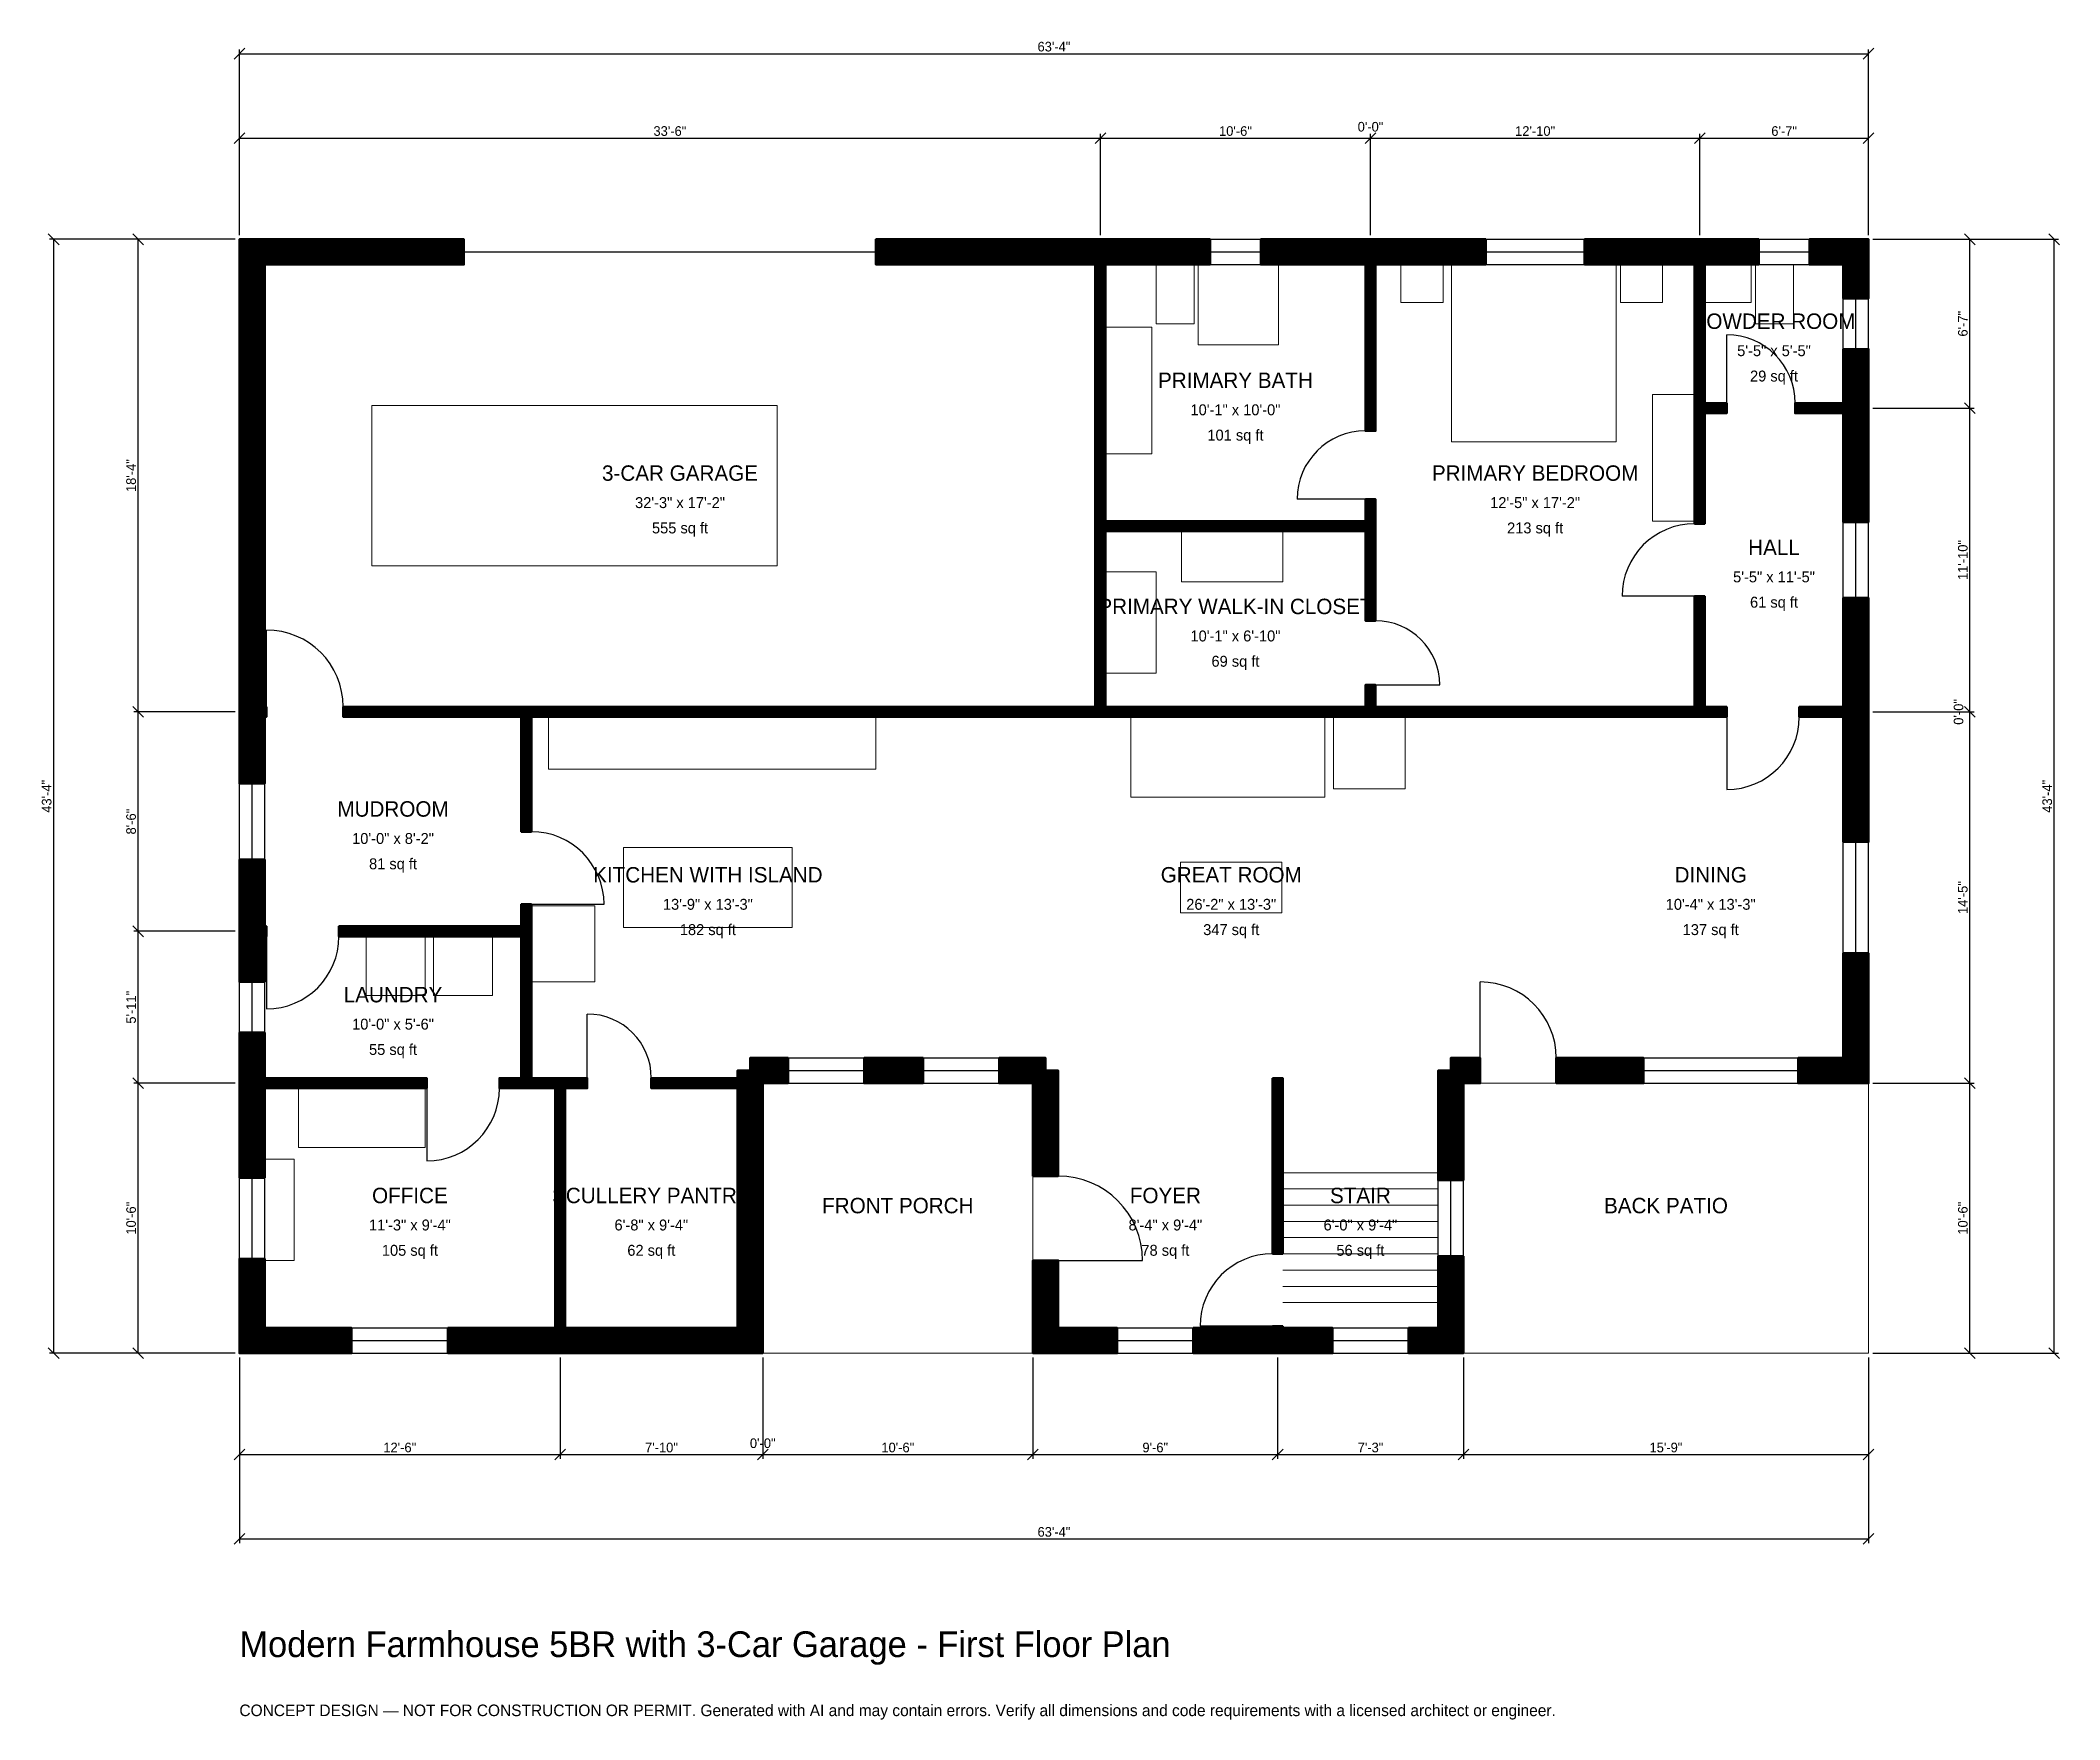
# Model space of a CAD drawing. Header units: inches. Extents: x -93 to 849, y -171 to 613.
import ezdxf
from ezdxf.enums import TextEntityAlignment as Align

# ---------------------------------------------------------------- set-up
doc = ezdxf.new("R2010")
doc.units = ezdxf.units.IN
doc.header["$MEASUREMENT"] = 0
doc.linetypes.add('DASHED', pattern=[0.6, 0.5, -0.1])
for name, color, linetype, lineweight in [('A-ANNO-DIMS', 1, 'Continuous', 13), ('A-ANNO-TEXT', 7, 'Continuous', 18), ('A-AREA-IDEN', 7, 'Continuous', 18), ('A-DOOR', 2, 'Continuous', 25), ('A-FLOR-FIXT', 9, 'Continuous', 13), ('A-FLOR-STRS', 3, 'Continuous', 18), ('A-FURN', 9, 'Continuous', 13), ('A-GLAZ', 4, 'Continuous', 25), ('A-SITE-PAVE', 8, 'Continuous', 13), ('A-WALL', 7, 'Continuous', 50), ('A-WALL-PATT', 8, 'Continuous', 13)]:
    doc.layers.add(name, color=color, linetype=linetype, lineweight=lineweight)
doc.dimstyles.new('PLAN', dxfattribs={"dimtxt": 4.5, "dimasz": 3, "dimexe": 2, "dimexo": 2, "dimgap": 1, "dimtad": 1, "dimdec": 0, "dimlunit": 4, "dimtsz": 2.5, "dimcen": 2.5, "dimclrd": 1, "dimclre": 1, "dimazin": 3, "dimtfac": 1, "dimtmove": 0, "dimatfit": 3})

msp = doc.modelspace()

# ---------------------------------------------------------------- hatches: boundary and pattern name
at = {"layer": 'A-WALL-PATT'}
h = msp.add_hatch(dxfattribs=at)
h.set_pattern_fill('ANSI31', color=8, scale=0.8)
h.paths.add_polyline_path([(155.5118, 0), (151.9685, 0), (151.9685, 0), (147.2441, 0), (147.2441, 0), (143.7008, 0), (97.2441, 0), (97.2441, 11.811), (143.7008, 11.811), (147.2441, 11.811), (147.2441, 123.622), (136.2205, 123.622), (131.4961, 123.622), (121.2598, 123.622), (121.2598, 128.3465), (131.4961, 128.3465), (131.4961, 194.4882), (46.4567, 194.4882), (46.4567, 199.2126), (131.4961, 199.2126), (131.4961, 209.4488), (136.2205, 209.4488), (136.2205, 199.2126), (136.2205, 194.4882), (136.2205, 128.3465), (147.2441, 128.3465), (151.9685, 128.3465), (162.2047, 128.3465), (162.2047, 123.622), (151.9685, 123.622), (151.9685, 11.811), (155.5118, 11.811), (232.2835, 11.811), (232.2835, 123.622), (192.126, 123.622), (192.126, 128.3465), (232.2835, 128.3465), (232.2835, 131.8898), (238.189, 131.8898), (238.189, 137.7953), (255.9055, 137.7953), (255.9055, 125.9843), (246.4567, 125.9843), (246.4567, 125.9842), (244.0945, 125.9842), (244.0945, 123.622), (244.0945, 123.622), (244.0945, 11.811), (244.0945, 11.811), (244.0945, 0), (244.0945, 0), (244.0945, 0), (232.2835, 0), (232.2835, 0), (155.5118, 0)])
h.paths.add_polyline_path([(11.811, 0), (11.811, 0), (0, 0), (0, 0), (0, 0), (0, 0), (0, 0), (0, 11.811), (0, 11.811), (0, 44.0945), (11.811, 44.0945), (11.811, 11.811), (52.3622, 11.811), (52.3622, 0), (11.811, 0)])
h.paths.add_polyline_path([(0, 120.0787), (0, 123.622), (0, 123.622), (0, 128.3465), (0, 128.3465), (0, 131.8898), (0, 149.6063), (11.811, 149.6063), (11.811, 131.8898), (11.811, 128.3465), (87.4016, 128.3465), (87.4016, 123.622), (11.811, 123.622), (11.811, 120.0787), (11.811, 81.8898), (0, 81.8898), (0, 120.0787)])
h.paths.add_polyline_path([(0, 190.9449), (0, 194.4882), (0, 194.4882), (0, 199.2126), (0, 199.2126), (0, 202.7559), (0, 230.315), (11.811, 230.315), (11.811, 202.7559), (11.811, 199.2126), (12.5984, 199.2126), (12.5984, 194.4882), (11.811, 194.4882), (11.811, 190.9449), (11.811, 173.2283), (0, 173.2283), (0, 190.9449)])
h.paths.add_polyline_path([(0, 293.3071), (0, 296.8504), (0, 296.8504), (0, 301.5748), (0, 301.5748), (0, 305.1181), (0, 507.874), (0, 507.874), (0, 519.685), (0, 519.685), (0, 519.6851), (0, 519.6851), (11.811, 519.6851), (11.811, 519.685), (104.7244, 519.685), (104.7244, 507.874), (11.811, 507.874), (11.811, 305.1181), (11.811, 301.5748), (12.5984, 301.5748), (12.5984, 296.8504), (11.811, 296.8504), (11.811, 293.3071), (11.811, 265.748), (0, 265.748), (0, 293.3071)])
h.paths.add_polyline_path([(395.6693, 519.685), (395.6693, 519.685), (399.2126, 519.685), (399.2126, 519.6851), (403.937, 519.6851), (403.937, 519.685), (452.7559, 519.685), (452.7559, 507.874), (407.4803, 507.874), (407.4803, 507.874), (403.937, 507.874), (403.937, 388.189), (525.1968, 388.189), (525.1968, 398.4252), (529.9213, 398.4252), (529.9213, 388.189), (529.9213, 383.4646), (529.9213, 341.7323), (525.1968, 341.7323), (525.1968, 383.4646), (403.937, 383.4646), (403.937, 301.5748), (525.1968, 301.5748), (525.1968, 311.811), (529.9213, 311.811), (529.9213, 301.5748), (619.685, 301.5748), (624.4094, 301.5748), (678.7402, 301.5748), (678.7402, 353.1496), (683.4646, 353.1496), (683.4646, 301.5748), (693.7008, 301.5748), (693.7008, 296.8504), (683.4646, 296.8504), (683.4646, 296.8504), (678.7402, 296.8504), (678.7402, 296.8504), (624.4094, 296.8504), (619.685, 296.8504), (529.9213, 296.8504), (529.9213, 296.8504), (525.1968, 296.8504), (525.1968, 296.8504), (403.937, 296.8504), (403.937, 296.8504), (399.2126, 296.8504), (399.2126, 296.8504), (305.5118, 296.8504), (300.7874, 296.8504), (136.2205, 296.8504), (136.2205, 296.8504), (136.2205, 243.3071), (131.4961, 243.3071), (131.4961, 296.8504), (48.4252, 296.8504), (48.4252, 301.5748), (131.4961, 301.5748), (131.4961, 301.5748), (300.7874, 301.5748), (305.5118, 301.5748), (399.2126, 301.5748), (399.2126, 383.4646), (399.2126, 388.189), (399.2126, 507.874), (296.8504, 507.874), (296.8504, 519.685), (395.6693, 519.685)])
h.paths.add_polyline_path([(525.1968, 519.685), (525.1968, 519.6851), (529.9213, 519.6851), (529.9213, 519.685), (533.4646, 519.685), (533.4646, 519.685), (581.2992, 519.685), (581.2992, 507.874), (529.9213, 507.874), (529.9213, 430.315), (525.1968, 430.315), (525.1968, 507.874), (521.6535, 507.874), (521.6535, 507.874), (476.378, 507.874), (476.378, 519.685), (525.1968, 519.685)])
h.paths.add_polyline_path([(675.1968, 519.685), (678.7402, 519.685), (678.7402, 519.6851), (683.4646, 519.6851), (683.4646, 519.685), (687.0079, 519.685), (708.6614, 519.685), (708.6614, 507.874), (687.0079, 507.874), (683.4646, 507.874), (683.4646, 443.3071), (693.7008, 443.3071), (693.7008, 438.5827), (683.4646, 438.5827), (683.4646, 387.0079), (678.7402, 387.0079), (678.7402, 438.5827), (678.7402, 443.3071), (678.7402, 507.874), (675.1968, 507.874), (627.3622, 507.874), (627.3622, 519.685), (675.1968, 519.685)])
h.paths.add_polyline_path([(748.0315, 519.685), (748.0315, 519.6851), (759.8425, 519.6851), (759.8425, 519.685), (759.8426, 519.685), (759.8426, 507.874), (759.8425, 507.874), (759.8425, 492.126), (748.0315, 492.126), (748.0315, 507.874), (732.2835, 507.874), (732.2835, 519.685), (748.0315, 519.685)])
h.paths.add_polyline_path([(759.8425, 446.8504), (759.8425, 443.3071), (759.8426, 443.3071), (759.8426, 438.5827), (759.8425, 438.5827), (759.8425, 435.0394), (759.8425, 387.7953), (748.0315, 387.7953), (748.0315, 435.0394), (748.0315, 438.5827), (725.5906, 438.5827), (725.5906, 443.3071), (748.0315, 443.3071), (748.0315, 446.8504), (748.0315, 468.5039), (759.8425, 468.5039), (759.8425, 446.8504)])
h.paths.add_polyline_path([(759.8425, 305.1181), (759.8425, 301.5748), (759.8426, 301.5748), (759.8426, 296.8504), (759.8425, 296.8504), (759.8425, 293.3071), (759.8425, 238.5827), (748.0315, 238.5827), (748.0315, 293.3071), (748.0315, 296.8504), (727.5591, 296.8504), (727.5591, 301.5748), (748.0315, 301.5748), (748.0315, 305.1181), (748.0315, 352.3622), (759.8425, 352.3622), (759.8425, 305.1181)])
h.paths.add_polyline_path([(759.8425, 137.7953), (759.8426, 137.7953), (759.8426, 125.9843), (759.8425, 125.9843), (759.8425, 125.9842), (748.0315, 125.9842), (748.0315, 125.9843), (726.9685, 125.9843), (726.9685, 137.7953), (748.0315, 137.7953), (748.0315, 186.6142), (759.8425, 186.6142), (759.8425, 137.7953)])
h.paths.add_polyline_path([(627.9528, 125.9843), (616.1417, 125.9843), (614.1732, 125.9843), (614.1732, 137.7953), (616.1417, 137.7953), (627.9528, 137.7953), (654.9213, 137.7953), (654.9213, 125.9843), (627.9528, 125.9843)])
h.paths.add_polyline_path([(570.8661, 125.9843), (570.8661, 80.7087), (559.0551, 80.7087), (559.0551, 131.8898), (564.9606, 131.8898), (564.9606, 137.7953), (578.7402, 137.7953), (578.7402, 125.9843), (570.8661, 125.9843)])
h.paths.add_polyline_path([(570.8661, 11.811), (570.8662, 11.811), (570.8662, 0), (570.8661, 0), (570.8661, 0), (559.0551, 0), (559.0551, 0), (545.2756, 0), (545.2756, 11.811), (559.0551, 11.811), (559.0551, 45.2756), (570.8661, 45.2756), (570.8661, 11.811)])
h.paths.add_polyline_path([(490.1575, 0), (486.6142, 0), (486.6142, 0), (481.8898, 0), (481.8898, 0), (478.3465, 0), (444.8819, 0), (444.8819, 11.811), (478.3465, 11.811), (481.8898, 11.811), (481.8898, 12.5984), (486.6142, 12.5984), (486.6142, 11.811), (490.1575, 11.811), (509.8425, 11.811), (509.8425, 0), (490.1575, 0)])
h.paths.add_polyline_path([(381.8898, 0), (381.8898, 0), (370.0787, 0), (370.0787, 0), (370.0787, 0), (370.0787, 11.811), (370.0787, 11.811), (370.0787, 43.3071), (381.8898, 43.3071), (381.8898, 11.811), (409.4488, 11.811), (409.4488, 0), (381.8898, 0)])
h.paths.add_polyline_path([(370.0787, 125.9843), (354.3307, 125.9843), (354.3307, 137.7953), (375.9843, 137.7953), (375.9843, 131.8898), (381.8898, 131.8898), (381.8898, 82.6772), (370.0787, 82.6772), (370.0787, 125.9843)])
h.paths.add_polyline_path([(309.0551, 125.9843), (297.2441, 125.9843), (291.3386, 125.9843), (291.3386, 137.7953), (297.2441, 137.7953), (309.0551, 137.7953), (318.8976, 137.7953), (318.8976, 125.9843), (309.0551, 125.9843)])
h.paths.add_polyline_path([(481.8898, 128.3465), (486.6142, 128.3465), (486.6142, 46.4567), (481.8898, 46.4567), (481.8898, 128.3465)])

# ---------------------------------------------------------------- linework, layer by layer
at = {"layer": 'A-DOOR', "linetype": 'DASHED'}
msp.add_line((104.7244, 513.7795), (296.8504, 513.7795), dxfattribs=at)
at = {"layer": 'A-DOOR'}
for p, q in [((693.7008, 443.3071), (693.7008, 475.1968)), ((525.1968, 398.4252), (493.3071, 398.4252)), ((678.7402, 353.1496), (644.8819, 353.1496)), ((12.5984, 301.5748), (12.5984, 337.4016)), ((529.9213, 311.811), (559.8425, 311.811)), ((693.7008, 296.8504), (693.7008, 262.9921)), ((136.2205, 209.4488), (170.0787, 209.4488)), ((12.5984, 194.4882), (12.5984, 160.6299)), ((578.7402, 137.7953), (578.7402, 173.2283)), ((162.2047, 128.3465), (162.2047, 158.2677)), ((87.4016, 123.622), (87.4016, 89.7638)), ((381.8898, 43.3071), (421.2598, 43.3071)), ((481.8898, 12.5984), (448.0315, 12.5984))]:
    msp.add_line(p, q, dxfattribs=at)
for centre, radius, start, end in [((693.7008, 443.3071), 31.8898, 0, 90), ((525.1968, 398.4252), 31.8898, 90, 180), ((678.7402, 353.1496), 33.8583, 90, 180), ((529.9213, 311.811), 29.9213, 0, 90), ((12.5984, 301.5748), 35.8268, 0, 90), ((693.7008, 296.8504), 33.8583, 270, 360), ((136.2205, 209.4488), 33.8583, 0, 90), ((12.5984, 194.4882), 33.8583, 270, 360), ((578.7402, 137.7953), 35.4331, 0, 90), ((162.2047, 128.3465), 29.9213, 0, 90), ((87.4016, 123.622), 33.8583, 270, 360), ((381.8898, 43.3071), 39.3701, 0, 90), ((481.8898, 12.5984), 33.8583, 90, 180)]:
    msp.add_arc(centre, radius, start, end, dxfattribs=at)
at = {"layer": 'A-FLOR-FIXT'}
for points in [[(427.5591, 480.315), (445.2756, 480.315), (445.2756, 507.874), (427.5591, 507.874)], [(447.2441, 470.4724), (484.6457, 470.4724), (484.6457, 507.874), (447.2441, 507.874)], [(683.4646, 490.1575), (705.1181, 490.1575), (705.1181, 507.874), (683.4646, 507.874)], [(707.0866, 480.315), (724.8031, 480.315), (724.8031, 507.874), (707.0866, 507.874)], [(403.937, 419.685), (425.5906, 419.685), (425.5906, 478.7402), (403.937, 478.7402)], [(144.0945, 272.4409), (296.8504, 272.4409), (296.8504, 296.8504), (144.0945, 296.8504)], [(179.1339, 198.622), (257.874, 198.622), (257.874, 236.0236), (179.1339, 236.0236)]]:
    msp.add_lwpolyline(points, close=True, dxfattribs=at)
at = {"layer": 'A-FLOR-STRS'}
for p, q in [((486.6142, 84.252), (559.0551, 84.252)), ((486.6142, 76.6732), (559.0551, 76.6732)), ((486.6142, 69.0945), (559.0551, 69.0945)), ((486.6142, 61.5157), (559.0551, 61.5157)), ((486.6142, 53.937), (559.0551, 53.937)), ((486.6142, 46.3583), (559.0551, 46.3583)), ((486.6142, 38.7795), (559.0551, 38.7795)), ((486.6142, 31.2008), (559.0551, 31.2008)), ((486.6142, 23.622), (559.0551, 23.622))]:
    msp.add_line(p, q, dxfattribs=at)
at = {"layer": 'A-FURN'}
for points in [[(541.7323, 490.1575), (561.4173, 490.1575), (561.4173, 507.874), (541.7323, 507.874)], [(565.3543, 425.1968), (642.126, 425.1968), (642.126, 507.874), (565.3543, 507.874)], [(644.0945, 490.1575), (663.7795, 490.1575), (663.7795, 507.874), (644.0945, 507.874)], [(659.0551, 388.189), (678.7402, 388.189), (678.7402, 447.2441), (659.0551, 447.2441)], [(61.811, 367.3228), (250.7874, 367.3228), (250.7874, 442.126), (61.811, 442.126)], [(439.3701, 359.8425), (486.6142, 359.8425), (486.6142, 383.4646), (439.3701, 383.4646)], [(403.937, 317.3228), (427.5591, 317.3228), (427.5591, 364.5669), (403.937, 364.5669)], [(415.748, 259.4488), (506.2992, 259.4488), (506.2992, 296.8504), (415.748, 296.8504)], [(510.2362, 263.3858), (543.7008, 263.3858), (543.7008, 296.8504), (510.2362, 296.8504)], [(438.9764, 205.5118), (486.2205, 205.5118), (486.2205, 229.1339), (438.9764, 229.1339)], [(136.2205, 173.2283), (165.748, 173.2283), (165.748, 208.6614), (136.2205, 208.6614)], [(59.0551, 166.9291), (86.6142, 166.9291), (86.6142, 194.4882), (59.0551, 194.4882)], [(90.5512, 166.9291), (118.1102, 166.9291), (118.1102, 194.4882), (90.5512, 194.4882)], [(27.5591, 96.063), (86.6142, 96.063), (86.6142, 123.622), (27.5591, 123.622)], [(11.811, 43.3071), (25.5906, 43.3071), (25.5906, 90.5512), (11.811, 90.5512)]]:
    msp.add_lwpolyline(points, close=True, dxfattribs=at)
at = {"layer": 'A-GLAZ'}
for p, q in [((452.7559, 519.685), (476.378, 519.685)), ((581.2992, 519.685), (627.3622, 519.685)), ((708.6614, 519.685), (732.2835, 519.685)), ((452.7559, 513.7795), (476.378, 513.7795)), ((581.2992, 513.7795), (627.3622, 513.7795)), ((708.6614, 513.7795), (732.2835, 513.7795)), ((452.7559, 507.874), (476.378, 507.874)), ((581.2992, 507.874), (627.3622, 507.874)), ((708.6614, 507.874), (732.2835, 507.874)), ((748.0315, 468.5039), (748.0315, 492.126)), ((753.937, 468.5039), (753.937, 492.126)), ((759.8425, 468.5039), (759.8425, 492.126)), ((748.0315, 352.3622), (748.0315, 387.7953)), ((753.937, 352.3622), (753.937, 387.7953)), ((759.8425, 352.3622), (759.8425, 387.7953)), ((0, 230.315), (0, 265.748)), ((5.9055, 230.315), (5.9055, 265.748)), ((11.811, 230.315), (11.811, 265.748)), ((748.0315, 186.6142), (748.0315, 238.5827)), ((753.937, 186.6142), (753.937, 238.5827)), ((759.8425, 186.6142), (759.8425, 238.5827)), ((0, 149.6063), (0, 173.2283)), ((5.9055, 149.6063), (5.9055, 173.2283)), ((11.811, 149.6063), (11.811, 173.2283)), ((255.9055, 137.7953), (291.3386, 137.7953)), ((255.9055, 131.8898), (291.3386, 131.8898)), ((318.8976, 137.7953), (354.3307, 137.7953)), ((318.8976, 131.8898), (354.3307, 131.8898)), ((654.9213, 137.7953), (726.9685, 137.7953)), ((654.9213, 131.8898), (726.9685, 131.8898)), ((255.9055, 125.9843), (291.3386, 125.9843)), ((318.8976, 125.9843), (354.3307, 125.9843)), ((654.9213, 125.9843), (726.9685, 125.9843)), ((0, 44.0945), (0, 81.8898)), ((5.9055, 44.0945), (5.9055, 81.8898)), ((11.811, 44.0945), (11.811, 81.8898)), ((559.0551, 45.2756), (559.0551, 80.7087)), ((564.9606, 45.2756), (564.9606, 80.7087)), ((570.8661, 45.2756), (570.8661, 80.7087)), ((52.3622, 11.811), (97.2441, 11.811)), ((409.4488, 11.811), (444.8819, 11.811)), ((509.8425, 11.811), (545.2756, 11.811)), ((52.3622, 5.9055), (97.2441, 5.9055)), ((52.3622, 0), (97.2441, 0)), ((409.4488, 5.9055), (444.8819, 5.9055)), ((409.4488, 0), (444.8819, 0)), ((509.8425, 5.9055), (545.2756, 5.9055)), ((509.8425, 0), (545.2756, 0))]:
    msp.add_line(p, q, dxfattribs=at)
at = {"layer": 'A-SITE-PAVE', "linetype": 'DASHED'}
for points in [[(244.0945, 0), (370.0787, 0), (370.0787, 125.9843), (244.0945, 125.9843)], [(570.8661, 0), (759.8425, 0), (759.8425, 125.9843), (570.8661, 125.9843)]]:
    msp.add_lwpolyline(points, close=True, dxfattribs=at)
at = {"layer": 'A-WALL'}
for points in [[(0, 293.3071), (0, 296.8504), (0, 296.8504), (0, 301.5748), (0, 301.5748), (0, 305.1181), (0, 507.874), (0, 507.874), (0, 519.685), (0, 519.685), (0, 519.6851), (0, 519.6851), (11.811, 519.6851), (11.811, 519.685), (104.7244, 519.685), (104.7244, 507.874), (11.811, 507.874), (11.811, 305.1181), (11.811, 301.5748), (12.5984, 301.5748), (12.5984, 296.8504), (11.811, 296.8504), (11.811, 293.3071), (11.811, 265.748), (0, 265.748), (0, 293.3071)], [(395.6693, 519.685), (395.6693, 519.685), (399.2126, 519.685), (399.2126, 519.6851), (403.937, 519.6851), (403.937, 519.685), (452.7559, 519.685), (452.7559, 507.874), (407.4803, 507.874), (407.4803, 507.874), (403.937, 507.874), (403.937, 388.189), (525.1968, 388.189), (525.1968, 398.4252), (529.9213, 398.4252), (529.9213, 388.189), (529.9213, 383.4646), (529.9213, 341.7323), (525.1968, 341.7323), (525.1968, 383.4646), (403.937, 383.4646), (403.937, 301.5748), (525.1968, 301.5748), (525.1968, 311.811), (529.9213, 311.811), (529.9213, 301.5748), (619.685, 301.5748), (624.4094, 301.5748), (678.7402, 301.5748), (678.7402, 353.1496), (683.4646, 353.1496), (683.4646, 301.5748), (693.7008, 301.5748), (693.7008, 296.8504), (683.4646, 296.8504), (683.4646, 296.8504), (678.7402, 296.8504), (678.7402, 296.8504), (624.4094, 296.8504), (619.685, 296.8504), (529.9213, 296.8504), (529.9213, 296.8504), (525.1968, 296.8504), (525.1968, 296.8504), (403.937, 296.8504), (403.937, 296.8504), (399.2126, 296.8504), (399.2126, 296.8504), (305.5118, 296.8504), (300.7874, 296.8504), (136.2205, 296.8504), (136.2205, 296.8504), (136.2205, 243.3071), (131.4961, 243.3071), (131.4961, 296.8504), (48.4252, 296.8504), (48.4252, 301.5748), (131.4961, 301.5748), (131.4961, 301.5748), (300.7874, 301.5748), (305.5118, 301.5748), (399.2126, 301.5748), (399.2126, 383.4646), (399.2126, 388.189), (399.2126, 507.874), (296.8504, 507.874), (296.8504, 519.685), (395.6693, 519.685)], [(525.1968, 519.685), (525.1968, 519.6851), (529.9213, 519.6851), (529.9213, 519.685), (533.4646, 519.685), (533.4646, 519.685), (581.2992, 519.685), (581.2992, 507.874), (529.9213, 507.874), (529.9213, 430.315), (525.1968, 430.315), (525.1968, 507.874), (521.6535, 507.874), (521.6535, 507.874), (476.378, 507.874), (476.378, 519.685), (525.1968, 519.685)], [(675.1968, 519.685), (678.7402, 519.685), (678.7402, 519.6851), (683.4646, 519.6851), (683.4646, 519.685), (687.0079, 519.685), (708.6614, 519.685), (708.6614, 507.874), (687.0079, 507.874), (683.4646, 507.874), (683.4646, 443.3071), (693.7008, 443.3071), (693.7008, 438.5827), (683.4646, 438.5827), (683.4646, 387.0079), (678.7402, 387.0079), (678.7402, 438.5827), (678.7402, 443.3071), (678.7402, 507.874), (675.1968, 507.874), (627.3622, 507.874), (627.3622, 519.685), (675.1968, 519.685)], [(748.0315, 519.685), (748.0315, 519.6851), (759.8425, 519.6851), (759.8425, 519.685), (759.8426, 519.685), (759.8426, 507.874), (759.8425, 507.874), (759.8425, 492.126), (748.0315, 492.126), (748.0315, 507.874), (732.2835, 507.874), (732.2835, 519.685), (748.0315, 519.685)], [(759.8425, 446.8504), (759.8425, 443.3071), (759.8426, 443.3071), (759.8426, 438.5827), (759.8425, 438.5827), (759.8425, 435.0394), (759.8425, 387.7953), (748.0315, 387.7953), (748.0315, 435.0394), (748.0315, 438.5827), (725.5906, 438.5827), (725.5906, 443.3071), (748.0315, 443.3071), (748.0315, 446.8504), (748.0315, 468.5039), (759.8425, 468.5039), (759.8425, 446.8504)], [(759.8425, 305.1181), (759.8425, 301.5748), (759.8426, 301.5748), (759.8426, 296.8504), (759.8425, 296.8504), (759.8425, 293.3071), (759.8425, 238.5827), (748.0315, 238.5827), (748.0315, 293.3071), (748.0315, 296.8504), (727.5591, 296.8504), (727.5591, 301.5748), (748.0315, 301.5748), (748.0315, 305.1181), (748.0315, 352.3622), (759.8425, 352.3622), (759.8425, 305.1181)], [(0, 190.9449), (0, 194.4882), (0, 194.4882), (0, 199.2126), (0, 199.2126), (0, 202.7559), (0, 230.315), (11.811, 230.315), (11.811, 202.7559), (11.811, 199.2126), (12.5984, 199.2126), (12.5984, 194.4882), (11.811, 194.4882), (11.811, 190.9449), (11.811, 173.2283), (0, 173.2283), (0, 190.9449)], [(155.5118, 0), (151.9685, 0), (151.9685, 0), (147.2441, 0), (147.2441, 0), (143.7008, 0), (97.2441, 0), (97.2441, 11.811), (143.7008, 11.811), (147.2441, 11.811), (147.2441, 123.622), (136.2205, 123.622), (131.4961, 123.622), (121.2598, 123.622), (121.2598, 128.3465), (131.4961, 128.3465), (131.4961, 194.4882), (46.4567, 194.4882), (46.4567, 199.2126), (131.4961, 199.2126), (131.4961, 209.4488), (136.2205, 209.4488), (136.2205, 199.2126), (136.2205, 194.4882), (136.2205, 128.3465), (147.2441, 128.3465), (151.9685, 128.3465), (162.2047, 128.3465), (162.2047, 123.622), (151.9685, 123.622), (151.9685, 11.811), (155.5118, 11.811), (232.2835, 11.811), (232.2835, 123.622), (192.126, 123.622), (192.126, 128.3465), (232.2835, 128.3465), (232.2835, 131.8898), (238.189, 131.8898), (238.189, 137.7953), (255.9055, 137.7953), (255.9055, 125.9843), (246.4567, 125.9843), (246.4567, 125.9842), (244.0945, 125.9842), (244.0945, 123.622), (244.0945, 123.622), (244.0945, 11.811), (244.0945, 11.811), (244.0945, 0), (244.0945, 0), (244.0945, 0), (232.2835, 0), (232.2835, 0), (155.5118, 0)], [(759.8425, 137.7953), (759.8426, 137.7953), (759.8426, 125.9843), (759.8425, 125.9843), (759.8425, 125.9842), (748.0315, 125.9842), (748.0315, 125.9843), (726.9685, 125.9843), (726.9685, 137.7953), (748.0315, 137.7953), (748.0315, 186.6142), (759.8425, 186.6142), (759.8425, 137.7953)], [(0, 120.0787), (0, 123.622), (0, 123.622), (0, 128.3465), (0, 128.3465), (0, 131.8898), (0, 149.6063), (11.811, 149.6063), (11.811, 131.8898), (11.811, 128.3465), (87.4016, 128.3465), (87.4016, 123.622), (11.811, 123.622), (11.811, 120.0787), (11.811, 81.8898), (0, 81.8898), (0, 120.0787)], [(309.0551, 125.9843), (297.2441, 125.9843), (291.3386, 125.9843), (291.3386, 137.7953), (297.2441, 137.7953), (309.0551, 137.7953), (318.8976, 137.7953), (318.8976, 125.9843), (309.0551, 125.9843)], [(370.0787, 125.9843), (354.3307, 125.9843), (354.3307, 137.7953), (375.9843, 137.7953), (375.9843, 131.8898), (381.8898, 131.8898), (381.8898, 82.6772), (370.0787, 82.6772), (370.0787, 125.9843)], [(570.8661, 125.9843), (570.8661, 80.7087), (559.0551, 80.7087), (559.0551, 131.8898), (564.9606, 131.8898), (564.9606, 137.7953), (578.7402, 137.7953), (578.7402, 125.9843), (570.8661, 125.9843)], [(627.9528, 125.9843), (616.1417, 125.9843), (614.1732, 125.9843), (614.1732, 137.7953), (616.1417, 137.7953), (627.9528, 137.7953), (654.9213, 137.7953), (654.9213, 125.9843), (627.9528, 125.9843)], [(481.8898, 128.3465), (486.6142, 128.3465), (486.6142, 46.4567), (481.8898, 46.4567), (481.8898, 128.3465)], [(11.811, 0), (11.811, 0), (0, 0), (0, 0), (0, 0), (0, 0), (0, 0), (0, 11.811), (0, 11.811), (0, 44.0945), (11.811, 44.0945), (11.811, 11.811), (52.3622, 11.811), (52.3622, 0), (11.811, 0)], [(381.8898, 0), (381.8898, 0), (370.0787, 0), (370.0787, 0), (370.0787, 0), (370.0787, 11.811), (370.0787, 11.811), (370.0787, 43.3071), (381.8898, 43.3071), (381.8898, 11.811), (409.4488, 11.811), (409.4488, 0), (381.8898, 0)], [(570.8661, 11.811), (570.8662, 11.811), (570.8662, 0), (570.8661, 0), (570.8661, 0), (559.0551, 0), (559.0551, 0), (545.2756, 0), (545.2756, 11.811), (559.0551, 11.811), (559.0551, 45.2756), (570.8661, 45.2756), (570.8661, 11.811)], [(490.1575, 0), (486.6142, 0), (486.6142, 0), (481.8898, 0), (481.8898, 0), (478.3465, 0), (444.8819, 0), (444.8819, 11.811), (478.3465, 11.811), (481.8898, 11.811), (481.8898, 12.5984), (486.6142, 12.5984), (486.6142, 11.811), (490.1575, 11.811), (509.8425, 11.811), (509.8425, 0), (490.1575, 0)]]:
    msp.add_lwpolyline(points, close=True, dxfattribs=at)

# ---------------------------------------------------------------- texts
at = {"layer": 'A-ANNO-TEXT'}
for s, height, p in [('Modern Farmhouse 5BR with 3-Car Garage - First Floor Plan', 12, (0, -141.7323)), ('CONCEPT DESIGN — NOT FOR CONSTRUCTION OR PERMIT. Generated with AI and may contain errors. Verify all dimensions and code requirements with a licensed architect or engineer.', 5.4, (0, -169.2913))]:
    msp.add_text(s, height=height, dxfattribs=at).set_placement(p)
at = {"layer": 'A-AREA-IDEN'}
for s, height, p in [('POWDER ROOM', 7.2, (715.748, 481.4961)), ('5\'-5" x 5\'-5"', 5.1, (715.748, 467.7165)), ('PRIMARY BATH', 7.2, (464.5669, 453.937)), ('29 sq ft', 5.1, (715.748, 455.9055)), ('10\'-1" x 10\'-0"', 5.1, (464.5669, 440.1575)), ('101 sq ft', 5.1, (464.5669, 428.3465)), ('3-CAR GARAGE', 7.2, (205.5118, 410.6299)), ('PRIMARY BEDROOM', 7.2, (604.3307, 410.6299)), ('32\'-3" x 17\'-2"', 5.1, (205.5118, 396.8504)), ('12\'-5" x 17\'-2"', 5.1, (604.3307, 396.8504)), ('555 sq ft', 5.1, (205.5118, 385.0394)), ('213 sq ft', 5.1, (604.3307, 385.0394)), ('HALL', 7.2, (715.748, 375.9843)), ('5\'-5" x 11\'-5"', 5.1, (715.748, 362.2047)), ('PRIMARY WALK-IN CLOSET', 7.2, (464.5669, 348.4252)), ('61 sq ft', 5.1, (715.748, 350.3937)), ('10\'-1" x 6\'-10"', 5.1, (464.5669, 334.6457)), ('69 sq ft', 5.1, (464.5669, 322.8346)), ('MUDROOM', 7.2, (71.6535, 253.937)), ('10\'-0" x 8\'-2"', 5.1, (71.6535, 240.1575)), ('81 sq ft', 5.1, (71.6535, 228.3465)), ('KITCHEN WITH ISLAND', 7.2, (218.5039, 223.2283)), ('GREAT ROOM', 7.2, (462.5984, 223.2283)), ('DINING', 7.2, (686.2205, 223.2283)), ('13\'-9" x 13\'-3"', 5.1, (218.5039, 209.4488)), ('26\'-2" x 13\'-3"', 5.1, (462.5984, 209.4488)), ('10\'-4" x 13\'-3"', 5.1, (686.2205, 209.4488)), ('182 sq ft', 5.1, (218.5039, 197.6378)), ('347 sq ft', 5.1, (462.5984, 197.6378)), ('137 sq ft', 5.1, (686.2205, 197.6378)), ('LAUNDRY', 7.2, (71.6535, 167.3228)), ('10\'-0" x 5\'-6"', 5.1, (71.6535, 153.5433)), ('55 sq ft', 5.1, (71.6535, 141.7323)), ('OFFICE', 7.2, (79.5276, 73.622)), ('SCULLERY PANTRY', 7.2, (192.126, 73.622)), ('FOYER', 7.2, (431.8898, 73.622)), ('STAIR', 7.2, (522.8346, 73.622)), ('FRONT PORCH', 7.2, (307.0866, 68.8976)), ('BACK PATIO', 7.2, (665.3543, 68.8976)), ('11\'-3" x 9\'-4"', 5.1, (79.5276, 59.8425)), ('6\'-8" x 9\'-4"', 5.1, (192.126, 59.8425)), ('8\'-4" x 9\'-4"', 5.1, (431.8898, 59.8425)), ('6\'-0" x 9\'-4"', 5.1, (522.8346, 59.8425)), ('105 sq ft', 5.1, (79.5276, 48.0315)), ('62 sq ft', 5.1, (192.126, 48.0315)), ('78 sq ft', 5.1, (431.8898, 48.0315)), ('56 sq ft', 5.1, (522.8346, 48.0315))]:
    msp.add_text(s, height=height, dxfattribs=at).set_placement(p, align=Align.MIDDLE_CENTER)

# ---------------------------------------------------------------- dimensions: what is measured, and where the dimension line sits
at = {"layer": 'A-ANNO-DIMS'}
for base, p1, p2, text in [((0, 606.2992), (0, 519.685), (759.8425, 519.685), '63\'-4"'), ((527.5591, 566.9291), (527.5591, 519.685), (527.5591, 519.685), '0\'-0"'), ((0, 566.9291), (0, 519.685), (401.5748, 519.685), '33\'-6"'), ((401.5748, 566.9291), (401.5748, 519.685), (527.5591, 519.685), '10\'-6"'), ((527.5591, 566.9291), (527.5591, 519.685), (681.1024, 519.685), '12\'-10"'), ((681.1024, 566.9291), (681.1024, 519.685), (759.8425, 519.685), '6\'-7"'), ((0, -47.2441), (0, 0), (149.6063, 0), '12\'-6"'), ((0, -86.6142), (0, 0), (759.8425, 0), '63\'-4"'), ((149.6063, -47.2441), (149.6063, 0), (244.0945, 0), '7\'-10"'), ((244.0945, -47.2441), (244.0945, 0), (244.0945, 0), '0\'-0"'), ((244.0945, -47.2441), (244.0945, 0), (370.0787, 0), '10\'-6"'), ((370.0787, -47.2441), (370.0787, 0), (484.252, 0), '9\'-6"'), ((484.252, -47.2441), (484.252, 0), (570.8661, 0), '7\'-3"'), ((570.8661, -47.2441), (570.8661, 0), (759.8425, 0), '15\'-9"')]:
    msp.add_linear_dim(base=base, p1=p1, p2=p2, text=text, dimstyle='PLAN', dxfattribs=at).render()
for base, p1, p2, text in [((-86.6142, 0), (0, 0), (0, 519.685), '43\'-4"'), ((-47.2441, 299.2126), (0, 299.2126), (0, 519.685), '18\'-4"'), ((807.0866, 440.9449), (759.8425, 440.9449), (759.8425, 519.685), '6\'-7"'), ((846.4567, 0), (759.8425, 0), (759.8425, 519.685), '43\'-4"'), ((807.0866, 299.2126), (759.8425, 299.2126), (759.8425, 440.9449), '11\'-10"'), ((-47.2441, 196.8504), (0, 196.8504), (0, 299.2126), '8\'-6"'), ((807.0866, 299.2126), (759.8425, 299.2126), (759.8425, 299.2126), '0\'-0"'), ((807.0866, 125.9843), (759.8425, 125.9843), (759.8425, 299.2126), '14\'-5"'), ((-47.2441, 125.9843), (0, 125.9843), (0, 196.8504), '5\'-11"'), ((-47.2441, 0), (0, 0), (0, 125.9843), '10\'-6"'), ((807.0866, 0), (759.8425, 0), (759.8425, 125.9843), '10\'-6"')]:
    msp.add_linear_dim(base=base, p1=p1, p2=p2, angle=90, text=text, dimstyle='PLAN', dxfattribs=at).render()

doc.saveas('drawing.dxf')
